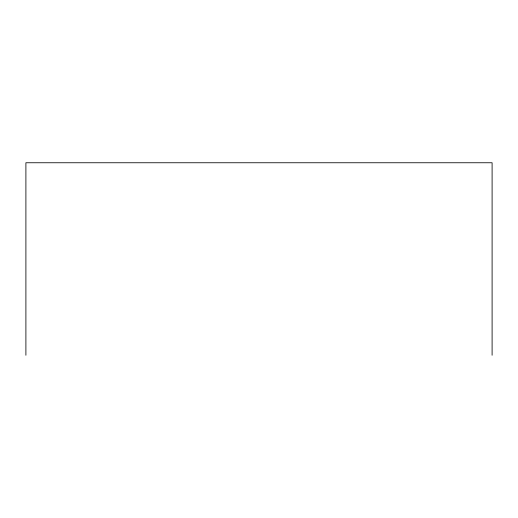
<?xml version="1.0" encoding="UTF-8"?>
<svg xmlns="http://www.w3.org/2000/svg" width="518" height="518" viewBox="0 0 518 518"><rect width="100%" height="100%" fill="white"/><g stroke="black" fill="none" stroke-linecap="round" stroke-linejoin="round"><path stroke-width="0.78" d="M492.1 355.244L492.1 162.756L25.9 162.756L25.9 355.244"/></g></svg>
